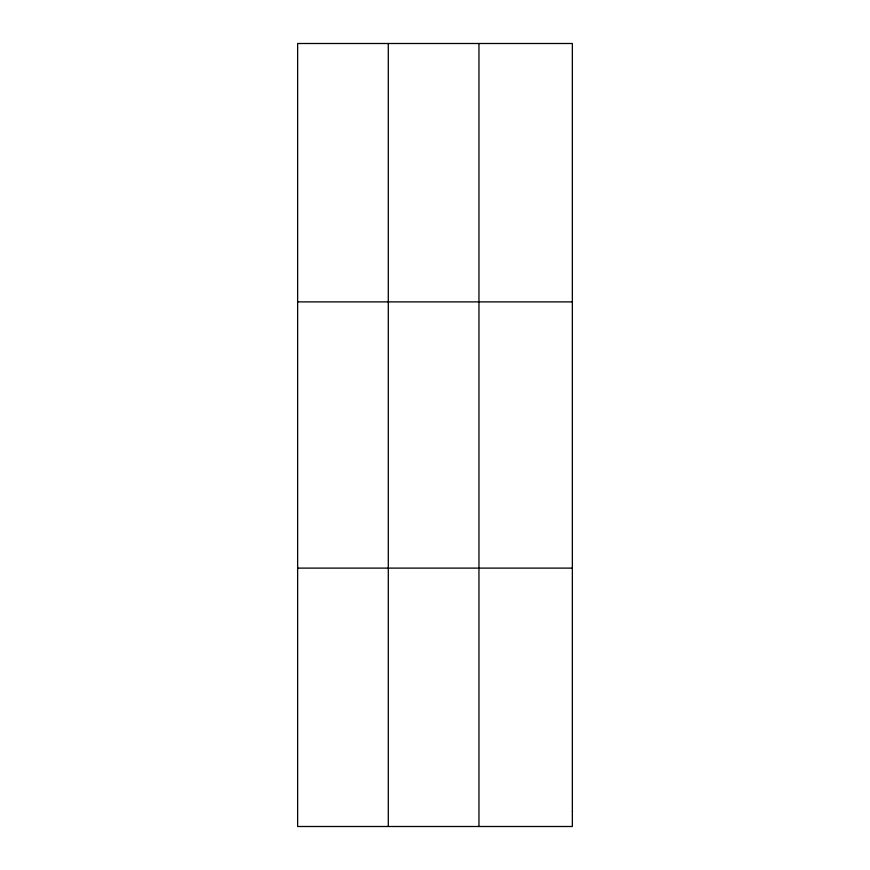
<?xml version="1.0" encoding="UTF-8"?>
<svg xmlns="http://www.w3.org/2000/svg" width="870" height="870" viewBox="0 0 870 870"><rect width="100%" height="100%" fill="white"/><g stroke="black" fill="none" stroke-linecap="round" stroke-linejoin="round"><path stroke-width="1.3" d="M388.292 43.5L388.292 826.5M478.957 43.5L478.957 826.5M297.638 301.89L572.362 301.89M297.638 568.11L572.362 568.11M572.362 811.297L572.362 826.5L297.638 826.5L297.638 43.5L572.362 43.5L572.362 811.297"/></g></svg>
